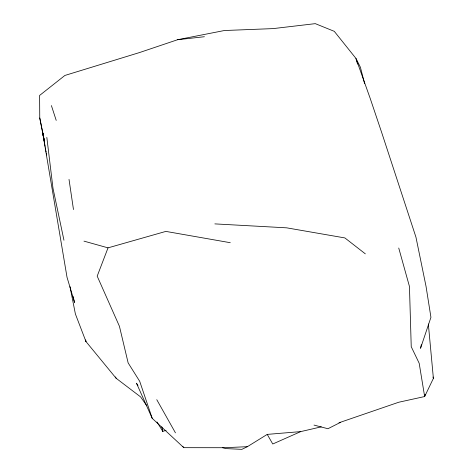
<?xml version="1.0" encoding="UTF-8"?>
<svg xmlns="http://www.w3.org/2000/svg" width="473" height="473" viewBox="0 0 473 473"><rect width="100%" height="100%" fill="white"/><g stroke="black" fill="none" stroke-linecap="round" stroke-linejoin="round"><path stroke-width="0.71" d="M425.109 394.417L424.653 396.545L398.727 402.245L338.981 422.761M421.319 344.716L420.538 348.311L430.938 317.324L426.037 286.378L415.944 237.139L381.717 132.611L370.117 98.165L355.944 58.416L334.281 31.336L315.296 23.65L273.134 28.605L224.391 30.52L177.629 39.714L139.411 52.592L64.896 75.449L39.608 95.445L39.756 117.966L44.155 139.973M230.268 242.702L165.857 231.403L108.027 247.858L97.19 276.143L119.433 326.281L128.142 362.903L139.695 381.291L152.223 418.357L183.82 447.677L224.32 447.718L247.361 446.689L267.233 434.391L300.727 431.607L321.268 426.853M428.343 324.005L433.392 378.382L424.653 396.545L419.179 363.246L411.232 346.691L409.452 286.472L398.739 248.029M340.394 422.43L327.925 428.733L314.001 425.073M247.361 446.689L241.869 449.35L225.999 448.593L222.476 447.665M300.727 431.607L272.755 444.005L267.233 434.391M166.1 430.312L162.777 431.364L156.965 421.94M177.629 39.714L204.407 36.723M214.854 223.889L286.697 227.838L344.888 237.931L365.333 253.847M83.981 241.129L108.027 247.858M69.986 286.632L75.39 313.96L85.944 341.518L116.122 378.264L140.599 396.894L146.784 405.751M182.921 446.524L183.82 447.677M137.968 385.714L136.472 383.183L152.223 418.357M156.776 399.691L175.442 432.842M115.566 376.934L116.122 378.264M51.403 105.574L56.216 120.408M162.345 429.981L162.777 431.364L161.813 426.835M432.99 377.016L433.392 378.382M357.547 64.056L355.944 58.416L360.402 67.255L364.618 83.721M72.96 296.193L74.568 302.495L67.024 277.273L42.558 132.008L44.255 140.658M85.631 340.081L85.944 341.518L85.654 340.075M63.956 240.237L53 188.36L46.833 137.401M39.756 117.966L44.208 140.174M42.558 132.008L45.106 146.382M45.367 147.818L45.621 149.255M45.875 150.692L46.129 152.135M46.384 153.571L46.638 155.008M69.017 179.391L73.475 209.557"/></g></svg>
